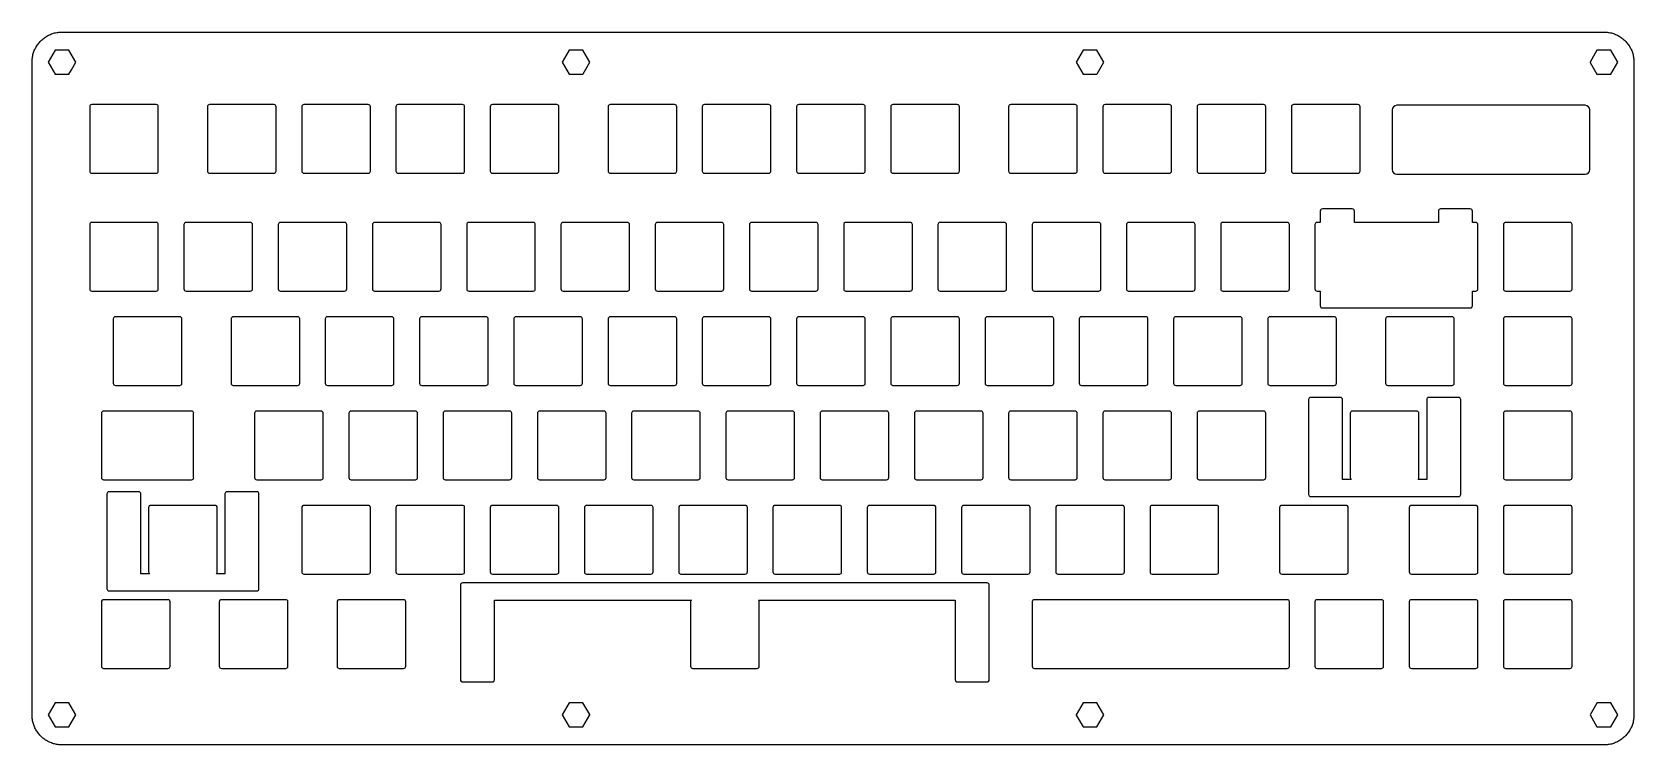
# Model space of a CAD drawing. Extents: x -329 to 329, y -226 to 226.
# Drawn here: x 4.9 to 328.7, y -225.9 to -81.9 of the extents above; entities that cross this region are included whole.
import ezdxf

# ---------------------------------------------------------------- set-up
doc = ezdxf.new("R2010")
doc.units = 0

msp = doc.modelspace()

# ---------------------------------------------------------------- linework, layer by layer
at = {"color": 1}
for p, q in [((6.147, -84.309), (6.279, -84.138)), ((6.279, -84.138), (6.418, -83.972)), ((6.418, -83.972), (6.563, -83.811)), ((6.563, -83.811), (6.713, -83.655)), ((6.713, -83.655), (6.869, -83.505)), ((6.869, -83.505), (7.03, -83.36)), ((7.03, -83.36), (7.196, -83.221)), ((7.196, -83.221), (7.367, -83.089)), ((7.367, -83.089), (7.542, -82.962)), ((7.542, -82.962), (7.722, -82.842)), ((7.722, -82.842), (7.906, -82.728)), ((7.906, -82.728), (8.095, -82.621)), ((8.095, -82.621), (8.286, -82.521)), ((8.286, -82.521), (8.482, -82.427)), ((8.482, -82.427), (8.68, -82.341)), ((8.68, -82.341), (8.881, -82.262)), ((8.881, -82.262), (9.085, -82.19)), ((9.085, -82.19), (9.292, -82.125)), ((9.292, -82.125), (9.501, -82.068)), ((9.501, -82.068), (9.711, -82.018)), ((9.711, -82.018), (9.924, -81.976)), ((9.924, -81.976), (10.137, -81.941)), ((10.137, -81.941), (10.352, -81.914)), ((10.352, -81.914), (10.568, -81.895)), ((10.568, -81.895), (10.784, -81.883)), ((10.784, -81.883), (11, -81.88)), ((11, -81.88), (322.653, -81.88)), ((322.653, -81.88), (322.869, -81.883)), ((322.869, -81.883), (323.086, -81.895)), ((323.086, -81.895), (323.301, -81.914)), ((323.301, -81.914), (323.516, -81.941)), ((323.516, -81.941), (323.729, -81.976)), ((323.729, -81.976), (323.942, -82.018)), ((323.942, -82.018), (324.152, -82.068)), ((324.152, -82.068), (324.361, -82.125)), ((324.361, -82.125), (324.568, -82.19)), ((324.568, -82.19), (324.772, -82.262)), ((324.772, -82.262), (324.973, -82.341)), ((324.973, -82.341), (325.171, -82.427)), ((325.171, -82.427), (325.367, -82.521)), ((325.367, -82.521), (325.558, -82.621)), ((325.558, -82.621), (325.747, -82.728)), ((325.747, -82.728), (325.931, -82.842)), ((325.931, -82.842), (326.111, -82.962)), ((326.111, -82.962), (326.286, -83.089)), ((326.286, -83.089), (326.457, -83.221)), ((326.457, -83.221), (326.623, -83.36)), ((326.623, -83.36), (326.784, -83.505)), ((326.784, -83.505), (326.94, -83.655)), ((326.94, -83.655), (327.09, -83.811)), ((327.09, -83.811), (327.235, -83.972)), ((327.235, -83.972), (327.374, -84.138)), ((327.374, -84.138), (327.506, -84.309)), ((4.953, -87.51), (4.972, -87.294)), ((4.972, -87.294), (4.999, -87.079)), ((4.999, -87.079), (5.034, -86.866)), ((5.034, -86.866), (5.076, -86.653)), ((5.076, -86.653), (5.126, -86.443)), ((5.126, -86.443), (5.183, -86.234)), ((5.183, -86.234), (5.248, -86.027)), ((5.248, -86.027), (5.32, -85.823)), ((5.32, -85.823), (5.399, -85.622)), ((5.399, -85.622), (5.485, -85.424)), ((5.485, -85.424), (5.579, -85.228)), ((5.579, -85.228), (5.679, -85.037)), ((5.679, -85.037), (5.786, -84.848)), ((5.786, -84.848), (5.9, -84.664)), ((5.9, -84.664), (6.02, -84.484)), ((6.02, -84.484), (6.147, -84.309)), ((9.593, -85.505), (8.185, -87.942)), ((12.407, -85.505), (9.593, -85.505)), ((13.815, -87.942), (12.407, -85.505)), ((113.477, -85.505), (112.07, -87.942)), ((116.292, -85.505), (113.477, -85.505)), ((117.699, -87.942), (116.292, -85.505)), ((217.361, -85.505), (215.954, -87.942)), ((220.176, -85.505), (217.361, -85.505)), ((221.583, -87.942), (220.176, -85.505)), ((321.245, -85.505), (319.838, -87.942)), ((324.06, -85.505), (321.245, -85.505)), ((325.468, -87.942), (324.06, -85.505)), ((327.506, -84.309), (327.633, -84.484)), ((327.633, -84.484), (327.753, -84.664)), ((327.753, -84.664), (327.867, -84.848)), ((327.867, -84.848), (327.974, -85.037)), ((327.974, -85.037), (328.074, -85.228)), ((328.074, -85.228), (328.168, -85.424)), ((328.168, -85.424), (328.254, -85.622)), ((328.254, -85.622), (328.333, -85.823)), ((328.333, -85.823), (328.405, -86.027)), ((328.405, -86.027), (328.47, -86.234)), ((328.47, -86.234), (328.527, -86.443)), ((328.527, -86.443), (328.577, -86.653)), ((328.577, -86.653), (328.619, -86.866)), ((328.619, -86.866), (328.654, -87.079)), ((328.654, -87.079), (328.681, -87.294)), ((328.681, -87.294), (328.7, -87.51)), ((4.938, -87.942), (4.941, -87.726)), ((4.938, -219.826), (4.938, -87.942)), ((4.941, -87.726), (4.953, -87.51)), ((8.185, -87.942), (9.593, -90.38)), ((9.593, -90.38), (12.407, -90.38)), ((12.407, -90.38), (12.907, -89.513)), ((12.907, -89.513), (13.815, -87.942)), ((112.07, -87.942), (113.477, -90.38)), ((113.477, -90.38), (116.292, -90.38)), ((116.292, -90.38), (116.331, -90.312)), ((116.331, -90.312), (117.699, -87.942)), ((215.954, -87.942), (217.361, -90.38)), ((217.361, -90.38), (220.176, -90.38)), ((220.176, -90.38), (220.215, -90.312)), ((220.215, -90.312), (221.583, -87.942)), ((319.838, -87.942), (319.877, -88.01)), ((319.877, -88.01), (321.245, -90.38)), ((321.245, -90.38), (324.06, -90.38)), ((324.06, -90.38), (325.468, -87.942)), ((328.7, -87.51), (328.712, -87.726)), ((328.712, -87.726), (328.716, -87.942)), ((328.716, -87.942), (328.716, -219.826)), ((16.587, -96.967), (16.587, -109.967)), ((30.025, -96.53), (17.025, -96.53)), ((30.462, -109.967), (30.462, -96.967)), ((40.4, -96.967), (40.4, -109.967)), ((53.838, -96.53), (40.838, -96.53)), ((54.275, -109.967), (54.275, -96.967)), ((59.45, -96.967), (59.45, -109.967)), ((72.887, -96.53), (59.888, -96.53)), ((73.325, -109.967), (73.325, -96.967)), ((78.5, -96.967), (78.5, -109.967)), ((91.938, -96.53), (78.938, -96.53)), ((92.375, -109.967), (92.375, -96.967)), ((97.55, -96.967), (97.55, -109.967)), ((110.988, -96.53), (97.988, -96.53)), ((111.424, -109.967), (111.424, -96.967)), ((121.363, -96.967), (121.363, -109.967)), ((134.8, -96.53), (121.8, -96.53)), ((135.238, -109.967), (135.238, -96.967)), ((140.413, -96.967), (140.413, -109.967)), ((153.85, -96.53), (140.85, -96.53)), ((154.288, -109.967), (154.288, -96.967)), ((159.462, -96.967), (159.462, -109.967)), ((172.9, -96.53), (159.9, -96.53)), ((173.337, -109.967), (173.337, -96.967)), ((178.512, -96.967), (178.512, -109.967)), ((179.95, -96.53), (178.95, -96.53)), ((191.95, -96.53), (179.95, -96.53)), ((192.387, -109.967), (192.387, -96.967)), ((202.324, -96.967), (202.324, -109.967)), ((215.762, -96.53), (202.762, -96.53)), ((216.201, -109.967), (216.201, -96.967)), ((221.376, -96.967), (221.376, -109.967)), ((234.813, -96.53), (221.813, -96.53)), ((235.251, -109.967), (235.251, -96.967)), ((240.426, -96.967), (240.426, -109.967)), ((253.863, -96.53), (240.863, -96.53)), ((254.301, -109.967), (254.301, -96.967)), ((259.475, -96.967), (259.475, -109.967)), ((272.913, -96.53), (259.913, -96.53)), ((273.35, -109.967), (273.35, -96.967)), ((318.842, -96.682), (280.793, -96.682)), ((279.855, -97.62), (279.855, -109.659)), ((319.78, -109.659), (319.78, -97.62)), ((17.025, -110.405), (30.025, -110.405)), ((40.838, -110.405), (53.838, -110.405)), ((59.888, -110.405), (72.887, -110.405)), ((78.938, -110.405), (91.938, -110.405)), ((97.988, -110.405), (110.988, -110.405)), ((121.8, -110.405), (134.8, -110.405)), ((140.85, -110.405), (153.85, -110.405)), ((159.9, -110.405), (172.9, -110.405)), ((178.95, -110.405), (191.95, -110.405)), ((202.762, -110.405), (215.762, -110.405)), ((221.813, -110.405), (234.813, -110.405)), ((240.863, -110.405), (253.863, -110.405)), ((259.913, -110.405), (272.913, -110.405)), ((280.793, -110.596), (318.842, -110.596)), ((265.324, -118.03), (265.324, -120.28)), ((271.762, -117.592), (265.762, -117.592)), ((272.199, -120.342), (272.199, -118.03)), ((289.201, -118.03), (289.201, -120.28)), ((295.638, -117.592), (289.638, -117.592)), ((296.076, -120.342), (296.076, -118.03)), ((16.587, -120.78), (16.587, -133.78)), ((30.025, -120.342), (17.025, -120.342)), ((30.462, -133.78), (30.462, -120.78)), ((35.638, -120.78), (35.638, -133.78)), ((49.075, -120.342), (36.075, -120.342)), ((49.513, -133.78), (49.513, -120.78)), ((54.688, -120.78), (54.688, -133.78)), ((68.125, -120.342), (55.125, -120.342)), ((68.563, -133.78), (68.563, -120.78)), ((73.738, -120.78), (73.738, -133.78)), ((87.175, -120.342), (74.175, -120.342)), ((87.613, -133.78), (87.613, -120.78)), ((92.787, -120.78), (92.787, -133.78)), ((106.225, -120.342), (93.225, -120.342)), ((106.662, -133.78), (106.662, -120.78)), ((111.838, -120.78), (111.838, -133.78)), ((125.275, -120.342), (112.275, -120.342)), ((125.713, -133.78), (125.713, -120.78)), ((130.887, -120.78), (130.887, -133.78)), ((144.325, -120.342), (131.325, -120.342)), ((144.762, -133.78), (144.762, -120.78)), ((149.938, -120.78), (149.938, -133.78)), ((163.375, -120.342), (150.375, -120.342)), ((163.813, -133.78), (163.813, -120.78)), ((168.988, -120.78), (168.988, -133.78)), ((182.425, -120.342), (169.425, -120.342)), ((182.863, -133.78), (182.863, -120.78)), ((188.038, -120.78), (188.038, -133.78)), ((201.475, -120.342), (188.475, -120.342)), ((201.913, -133.78), (201.913, -120.78)), ((207.087, -120.78), (207.087, -133.78)), ((220.525, -120.342), (207.525, -120.342)), ((220.962, -133.78), (220.962, -120.78)), ((226.137, -120.78), (226.137, -133.78)), ((239.575, -120.342), (226.575, -120.342)), ((240.012, -133.78), (240.012, -120.78)), ((245.188, -120.78), (245.188, -133.78)), ((258.625, -120.342), (245.625, -120.342)), ((259.063, -133.78), (259.063, -120.78)), ((264.237, -120.78), (264.237, -133.78)), ((265.324, -120.342), (264.675, -120.342)), ((265.324, -120.28), (265.324, -120.342)), ((289.201, -120.342), (272.199, -120.342)), ((289.201, -120.28), (289.201, -120.342)), ((296.138, -120.342), (296.076, -120.342)), ((296.725, -120.342), (296.138, -120.342)), ((297.163, -133.78), (297.163, -120.78)), ((302.337, -120.78), (302.337, -133.78)), ((315.775, -120.342), (302.775, -120.342)), ((316.212, -133.78), (316.212, -120.78)), ((17.025, -134.217), (30.025, -134.217)), ((36.075, -134.217), (49.075, -134.217)), ((55.125, -134.217), (68.125, -134.217)), ((74.175, -134.217), (87.175, -134.217)), ((93.225, -134.217), (106.225, -134.217)), ((112.275, -134.217), (125.275, -134.217)), ((131.325, -134.217), (136.325, -134.217)), ((136.325, -134.217), (144.325, -134.217)), ((150.375, -134.217), (163.375, -134.217)), ((169.425, -134.217), (182.425, -134.217)), ((188.475, -134.217), (201.475, -134.217)), ((207.525, -134.217), (220.525, -134.217)), ((226.575, -134.217), (239.575, -134.217)), ((245.625, -134.217), (258.625, -134.217)), ((264.675, -134.217), (265.262, -134.217)), ((265.262, -134.217), (265.324, -134.217)), ((265.324, -134.217), (265.324, -137.18)), ((296.076, -134.28), (296.076, -134.217)), ((296.076, -134.217), (296.725, -134.217)), ((296.076, -137.18), (296.076, -134.28)), ((302.775, -134.217), (315.775, -134.217)), ((265.762, -137.617), (295.638, -137.617)), ((21.35, -139.83), (21.35, -152.83)), ((34.787, -139.393), (21.788, -139.393)), ((35.225, -152.83), (35.225, -139.83)), ((45.162, -139.83), (45.162, -152.83)), ((58.6, -139.393), (45.6, -139.393)), ((59.037, -152.83), (59.037, -139.83)), ((64.213, -139.83), (64.213, -149.83)), ((77.65, -139.393), (64.65, -139.393)), ((78.088, -152.83), (78.088, -139.83)), ((83.262, -139.83), (83.262, -148.83)), ((96.7, -139.393), (83.7, -139.393)), ((97.137, -152.83), (97.137, -139.83)), ((102.313, -139.83), (102.313, -152.83)), ((115.75, -139.393), (102.75, -139.393)), ((116.188, -152.83), (116.188, -139.83)), ((121.363, -139.83), (121.363, -152.83)), ((134.8, -139.393), (121.8, -139.393)), ((135.238, -152.83), (135.238, -139.83)), ((140.413, -139.83), (140.413, -152.83)), ((153.85, -139.393), (140.85, -139.393)), ((154.288, -152.83), (154.288, -139.83)), ((159.462, -139.83), (159.462, -152.83)), ((172.9, -139.393), (159.9, -139.393)), ((173.337, -152.83), (173.337, -139.83)), ((178.512, -139.83), (178.512, -152.83)), ((191.95, -139.393), (178.95, -139.393)), ((192.387, -152.83), (192.387, -139.83)), ((197.563, -139.83), (197.563, -152.83)), ((211, -139.393), (198, -139.393)), ((211.438, -152.83), (211.438, -139.83)), ((216.613, -139.83), (216.613, -152.83)), ((230.05, -139.393), (217.05, -139.393)), ((230.488, -152.83), (230.488, -139.83)), ((235.663, -139.83), (235.663, -152.83)), ((240.1, -139.393), (236.1, -139.393)), ((249.1, -139.393), (240.1, -139.393)), ((249.538, -152.83), (249.538, -139.83)), ((254.712, -139.83), (254.712, -152.83)), ((268.15, -139.393), (255.15, -139.393)), ((268.587, -152.83), (268.587, -139.83)), ((278.525, -139.83), (278.525, -152.83)), ((291.962, -139.393), (278.962, -139.393)), ((292.4, -152.83), (292.4, -139.83)), ((302.337, -139.83), (302.337, -152.83)), ((315.775, -139.393), (302.775, -139.393)), ((316.212, -152.83), (316.212, -139.83)), ((83.262, -148.83), (83.262, -152.83)), ((64.213, -149.83), (64.213, -152.83)), ((21.788, -153.268), (34.787, -153.268)), ((45.6, -153.268), (58.6, -153.268)), ((64.65, -153.268), (77.65, -153.268)), ((83.7, -153.268), (96.7, -153.268)), ((102.75, -153.268), (115.75, -153.268)), ((121.8, -153.268), (134.8, -153.268)), ((140.85, -153.268), (153.85, -153.268)), ((159.9, -153.268), (172.9, -153.268)), ((178.95, -153.268), (191.95, -153.268)), ((198, -153.268), (211, -153.268)), ((217.05, -153.268), (230.05, -153.268)), ((236.1, -153.268), (249.1, -153.268)), ((255.15, -153.268), (268.15, -153.268)), ((278.962, -153.268), (291.962, -153.268)), ((302.775, -153.268), (315.775, -153.268)), ((37.169, -158.443), (19.406, -158.443)), ((63.362, -158.443), (50.362, -158.443)), ((82.412, -158.443), (69.412, -158.443)), ((101.463, -158.443), (88.463, -158.443)), ((120.513, -158.443), (107.513, -158.443)), ((139.563, -158.443), (126.563, -158.443)), ((158.613, -158.443), (145.613, -158.443)), ((177.663, -158.443), (164.663, -158.443)), ((196.713, -158.443), (183.713, -158.443)), ((215.762, -158.443), (202.762, -158.443)), ((234.813, -158.443), (221.813, -158.443)), ((253.863, -158.443), (240.863, -158.443)), ((262.944, -156.13), (262.944, -175.28)), ((269.381, -155.693), (263.381, -155.693)), ((269.819, -172.242), (269.819, -156.13)), ((284.819, -158.443), (271.819, -158.443)), ((286.819, -156.13), (286.819, -172.18)), ((293.257, -155.693), (287.257, -155.693)), ((293.694, -175.28), (293.694, -156.13)), ((315.775, -158.443), (302.775, -158.443)), ((18.969, -158.88), (18.969, -171.88)), ((37.606, -171.88), (37.606, -158.88)), ((49.925, -158.88), (49.925, -171.88)), ((63.8, -171.88), (63.8, -158.88)), ((68.975, -158.88), (68.975, -171.88)), ((82.85, -171.88), (82.85, -158.88)), ((88.025, -158.88), (88.025, -171.88)), ((101.9, -171.88), (101.9, -158.88)), ((107.076, -158.88), (107.076, -171.88)), ((120.951, -171.88), (120.951, -158.88)), ((126.126, -158.88), (126.126, -171.88)), ((140.001, -171.88), (140.001, -158.88)), ((145.176, -158.88), (145.176, -171.88)), ((159.051, -171.88), (159.051, -158.88)), ((164.225, -158.88), (164.225, -171.88)), ((178.1, -171.88), (178.1, -158.88)), ((183.275, -158.88), (183.275, -171.88)), ((197.15, -171.88), (197.15, -158.88)), ((202.324, -158.88), (202.324, -171.88)), ((216.201, -171.88), (216.201, -158.88)), ((221.376, -158.88), (221.376, -171.88)), ((235.251, -171.88), (235.251, -158.88)), ((240.426, -158.88), (240.426, -171.88)), ((254.301, -171.88), (254.301, -158.88)), ((271.382, -158.88), (271.382, -171.88)), ((285.257, -171.88), (285.257, -158.88)), ((302.337, -158.88), (302.337, -171.88)), ((316.212, -171.88), (316.212, -158.88)), ((19.406, -172.318), (37.169, -172.318)), ((26.493, -174.742), (20.493, -174.742)), ((50.369, -174.742), (44.369, -174.742)), ((50.362, -172.318), (63.362, -172.318)), ((69.412, -172.318), (82.412, -172.318)), ((88.463, -172.318), (101.463, -172.318)), ((107.513, -172.318), (120.513, -172.318)), ((126.563, -172.318), (139.563, -172.318)), ((145.613, -172.318), (158.613, -172.318)), ((164.663, -172.318), (177.663, -172.318)), ((183.713, -172.318), (196.713, -172.318)), ((202.762, -172.318), (215.762, -172.318)), ((221.813, -172.318), (234.813, -172.318)), ((240.863, -172.318), (253.863, -172.318)), ((269.881, -172.242), (269.819, -172.242)), ((271.542, -172.242), (269.881, -172.242)), ((271.469, -172.143), (271.544, -172.242)), ((271.544, -172.242), (271.542, -172.242)), ((285.094, -172.242), (285.169, -172.143)), ((286.819, -172.242), (285.094, -172.242)), ((286.819, -172.18), (286.819, -172.242)), ((302.775, -172.318), (315.775, -172.318)), ((20.056, -175.18), (20.056, -194.33)), ((26.931, -191.292), (26.931, -175.18)), ((28.494, -177.93), (28.494, -190.93)), ((41.931, -177.492), (28.931, -177.492)), ((42.369, -190.93), (42.369, -177.93)), ((43.932, -175.18), (43.932, -191.23)), ((50.807, -194.33), (50.807, -175.18)), ((59.45, -177.93), (59.45, -190.93)), ((64.887, -177.492), (59.888, -177.492)), ((72.887, -177.492), (64.887, -177.492)), ((73.325, -190.93), (73.325, -177.93)), ((78.5, -177.93), (78.5, -190.93)), ((91.938, -177.492), (78.938, -177.492)), ((92.375, -190.93), (92.375, -177.93)), ((97.55, -177.93), (97.55, -190.93)), ((110.988, -177.492), (97.988, -177.492)), ((111.424, -190.93), (111.424, -177.93)), ((116.601, -177.93), (116.601, -190.93)), ((130.038, -177.492), (117.037, -177.492)), ((130.475, -190.93), (130.475, -177.93)), ((135.65, -177.93), (135.65, -190.93)), ((149.088, -177.492), (136.088, -177.492)), ((149.525, -190.93), (149.525, -177.93)), ((154.699, -177.93), (154.699, -190.93)), ((168.138, -177.492), (155.137, -177.492)), ((168.574, -190.93), (168.574, -177.93)), ((173.751, -177.93), (173.751, -190.93)), ((187.188, -177.492), (174.188, -177.492)), ((187.626, -190.93), (187.626, -177.93)), ((192.801, -177.93), (192.801, -190.93)), ((206.238, -177.492), (193.238, -177.492)), ((206.676, -190.93), (206.676, -177.93)), ((211.85, -177.93), (211.85, -190.93)), ((225.288, -177.492), (212.287, -177.492)), ((225.725, -190.93), (225.725, -177.93)), ((230.9, -177.93), (230.9, -190.93)), ((244.338, -177.492), (231.338, -177.492)), ((244.775, -190.93), (244.775, -177.93)), ((257.094, -177.93), (257.094, -190.93)), ((264.531, -177.492), (257.531, -177.492)), ((263.381, -175.717), (293.257, -175.717)), ((270.531, -177.492), (264.531, -177.492)), ((270.969, -190.93), (270.969, -177.93)), ((283.288, -177.93), (283.288, -190.93)), ((296.725, -177.492), (283.725, -177.492)), ((297.163, -190.93), (297.163, -177.93)), ((302.337, -177.93), (302.337, -190.93)), ((315.775, -177.492), (302.775, -177.492)), ((316.212, -190.93), (316.212, -177.93)), ((26.993, -191.292), (26.931, -191.292)), ((28.656, -191.292), (26.993, -191.292)), ((28.581, -191.192), (28.656, -191.292)), ((42.206, -191.292), (42.281, -191.192)), ((42.209, -191.292), (42.206, -191.292)), ((42.331, -191.292), (42.209, -191.292)), ((43.932, -191.292), (42.331, -191.292)), ((43.932, -191.23), (43.932, -191.292)), ((59.888, -191.367), (72.887, -191.367)), ((78.938, -191.367), (91.938, -191.367)), ((91.531, -193.58), (91.531, -212.73)), ((191.469, -193.143), (91.969, -193.143)), ((97.988, -191.367), (110.988, -191.367)), ((117.037, -191.367), (130.038, -191.367)), ((136.088, -191.367), (149.088, -191.367)), ((155.137, -191.367), (164.137, -191.367)), ((164.137, -191.367), (168.138, -191.367)), ((174.188, -191.367), (187.188, -191.367)), ((197.969, -193.143), (191.469, -193.143)), ((193.238, -191.367), (206.238, -191.367)), ((198.406, -212.73), (198.406, -193.58)), ((212.287, -191.367), (225.288, -191.367)), ((231.338, -191.367), (244.338, -191.367)), ((257.531, -191.367), (270.531, -191.367)), ((283.725, -191.367), (296.725, -191.367)), ((302.775, -191.367), (315.775, -191.367)), ((18.969, -196.98), (18.969, -209.98)), ((32.406, -196.542), (19.406, -196.542)), ((20.493, -194.768), (38.493, -194.768)), ((32.844, -209.98), (32.844, -196.98)), ((38.493, -194.768), (50.369, -194.768)), ((42.781, -196.98), (42.781, -209.98)), ((56.219, -196.542), (43.219, -196.542)), ((56.656, -209.98), (56.656, -196.98)), ((66.594, -196.98), (66.594, -209.98)), ((76.031, -196.542), (67.031, -196.542)), ((80.031, -196.542), (76.031, -196.542)), ((80.469, -209.98), (80.469, -196.98)), ((98.406, -196.68), (98.406, -196.617)), ((98.406, -196.617), (138.194, -196.617)), ((98.406, -212.73), (98.406, -196.68)), ((138.031, -196.98), (138.031, -209.98)), ((138.194, -196.617), (138.119, -196.717)), ((151.819, -196.717), (151.744, -196.617)), ((151.744, -196.617), (151.756, -196.617)), ((151.756, -196.617), (191.469, -196.617)), ((151.906, -209.98), (151.906, -196.98)), ((191.469, -196.617), (191.531, -196.617)), ((191.531, -196.617), (191.531, -212.73)), ((207.087, -196.98), (207.087, -209.98)), ((258.625, -196.542), (207.525, -196.542)), ((259.063, -209.98), (259.063, -196.98)), ((264.237, -196.98), (264.237, -209.98)), ((277.675, -196.542), (264.675, -196.542)), ((278.112, -209.98), (278.112, -196.98)), ((283.288, -196.98), (283.288, -209.98)), ((296.725, -196.542), (283.725, -196.542)), ((297.163, -200.98), (297.163, -196.98)), ((302.337, -196.98), (302.337, -209.98)), ((315.775, -196.542), (302.775, -196.542)), ((316.212, -209.98), (316.212, -196.98)), ((297.163, -209.98), (297.163, -200.98)), ((19.406, -210.417), (20.406, -210.417)), ((20.406, -210.417), (32.406, -210.417)), ((43.219, -210.417), (56.219, -210.417)), ((67.031, -210.417), (80.031, -210.417)), ((138.469, -210.417), (151.469, -210.417)), ((207.525, -210.417), (258.625, -210.417)), ((264.675, -210.417), (277.675, -210.417)), ((283.725, -210.417), (296.725, -210.417)), ((302.775, -210.417), (315.775, -210.417)), ((91.969, -213.167), (97.969, -213.167)), ((191.969, -213.167), (197.969, -213.167)), ((4.938, -219.894), (4.938, -219.826)), ((4.944, -220.113), (4.938, -219.894)), ((4.959, -220.333), (4.944, -220.113)), ((9.593, -217.389), (8.185, -219.826)), ((8.185, -219.826), (9.593, -222.264)), ((12.329, -217.389), (9.593, -217.389)), ((12.407, -217.389), (12.329, -217.389)), ((13.815, -219.826), (12.407, -217.389)), ((12.407, -222.264), (13.815, -219.826)), ((113.477, -217.389), (112.07, -219.826)), ((112.07, -219.826), (113.477, -222.264)), ((116.292, -217.389), (113.477, -217.389)), ((117.66, -219.758), (116.292, -217.389)), ((116.292, -222.264), (117.699, -219.826)), ((117.699, -219.826), (117.66, -219.758)), ((217.361, -217.389), (215.954, -219.826)), ((215.954, -219.826), (215.993, -219.894)), ((215.993, -219.894), (217.361, -222.264)), ((220.176, -217.389), (217.361, -217.389)), ((221.583, -219.826), (220.176, -217.389)), ((220.176, -222.264), (221.583, -219.826)), ((321.206, -217.456), (319.838, -219.826)), ((319.838, -219.826), (321.245, -222.264)), ((321.245, -217.389), (321.206, -217.456)), ((324.06, -217.389), (321.245, -217.389)), ((325.468, -219.826), (324.06, -217.389)), ((324.06, -222.264), (325.468, -219.826)), ((328.712, -220.042), (328.7, -220.258)), ((328.716, -219.826), (328.712, -220.042)), ((4.981, -220.552), (4.959, -220.333)), ((5.011, -220.769), (4.981, -220.552)), ((5.049, -220.986), (5.011, -220.769)), ((5.095, -221.201), (5.049, -220.986)), ((5.149, -221.414), (5.095, -221.201)), ((5.211, -221.625), (5.149, -221.414)), ((5.28, -221.834), (5.211, -221.625)), ((5.356, -222.04), (5.28, -221.834)), ((5.44, -222.243), (5.356, -222.04)), ((5.532, -222.443), (5.44, -222.243)), ((5.63, -222.64), (5.532, -222.443)), ((5.736, -222.833), (5.63, -222.64)), ((5.848, -223.022), (5.736, -222.833)), ((5.967, -223.206), (5.848, -223.022)), ((6.093, -223.387), (5.967, -223.206)), ((6.226, -223.562), (6.093, -223.387)), ((9.593, -222.264), (12.407, -222.264)), ((113.477, -222.264), (116.292, -222.264)), ((217.361, -222.264), (220.176, -222.264)), ((321.245, -222.264), (324.06, -222.264)), ((327.633, -223.284), (327.506, -223.459)), ((327.753, -223.104), (327.633, -223.284)), ((327.867, -222.92), (327.753, -223.104)), ((327.974, -222.731), (327.867, -222.92)), ((328.074, -222.54), (327.974, -222.731)), ((328.168, -222.344), (328.074, -222.54)), ((328.254, -222.146), (328.168, -222.344)), ((328.333, -221.945), (328.254, -222.146)), ((328.405, -221.741), (328.333, -221.945)), ((328.47, -221.534), (328.405, -221.741)), ((328.527, -221.325), (328.47, -221.534)), ((328.577, -221.115), (328.527, -221.325)), ((328.619, -220.902), (328.577, -221.115)), ((328.654, -220.689), (328.619, -220.902)), ((328.681, -220.474), (328.654, -220.689)), ((328.7, -220.258), (328.681, -220.474)), ((6.364, -223.733), (6.226, -223.562)), ((6.509, -223.899), (6.364, -223.733)), ((6.66, -224.059), (6.509, -223.899)), ((6.816, -224.213), (6.66, -224.059)), ((6.978, -224.362), (6.816, -224.213)), ((7.145, -224.505), (6.978, -224.362)), ((7.317, -224.642), (7.145, -224.505)), ((7.494, -224.772), (7.317, -224.642)), ((7.676, -224.896), (7.494, -224.772)), ((7.862, -225.013), (7.676, -224.896)), ((8.052, -225.124), (7.862, -225.013)), ((8.246, -225.227), (8.052, -225.124)), ((8.444, -225.323), (8.246, -225.227)), ((8.645, -225.412), (8.444, -225.323)), ((8.849, -225.494), (8.645, -225.412)), ((9.056, -225.568), (8.849, -225.494)), ((9.265, -225.635), (9.056, -225.568)), ((9.477, -225.694), (9.265, -225.635)), ((9.691, -225.746), (9.477, -225.694)), ((9.907, -225.789), (9.691, -225.746)), ((10.124, -225.825), (9.907, -225.789)), ((10.342, -225.853), (10.124, -225.825)), ((10.561, -225.873), (10.342, -225.853)), ((10.78, -225.885), (10.561, -225.873)), ((11, -225.889), (10.78, -225.885)), ((322.653, -225.889), (11, -225.889)), ((322.869, -225.885), (322.653, -225.889)), ((323.086, -225.873), (322.869, -225.885)), ((323.301, -225.854), (323.086, -225.873)), ((323.516, -225.827), (323.301, -225.854)), ((323.729, -225.792), (323.516, -225.827)), ((323.942, -225.75), (323.729, -225.792)), ((324.152, -225.7), (323.942, -225.75)), ((324.361, -225.643), (324.152, -225.7)), ((324.568, -225.578), (324.361, -225.643)), ((324.772, -225.506), (324.568, -225.578)), ((324.973, -225.427), (324.772, -225.506)), ((325.171, -225.341), (324.973, -225.427)), ((325.367, -225.247), (325.171, -225.341)), ((325.558, -225.147), (325.367, -225.247)), ((325.747, -225.04), (325.558, -225.147)), ((325.931, -224.926), (325.747, -225.04)), ((326.111, -224.806), (325.931, -224.926)), ((326.286, -224.679), (326.111, -224.806)), ((326.457, -224.547), (326.286, -224.679)), ((326.623, -224.408), (326.457, -224.547)), ((326.784, -224.263), (326.623, -224.408)), ((326.94, -224.113), (326.784, -224.263)), ((327.09, -223.957), (326.94, -224.113)), ((327.235, -223.796), (327.09, -223.957)), ((327.374, -223.63), (327.235, -223.796)), ((327.506, -223.459), (327.374, -223.63))]:
    msp.add_line(p, q, dxfattribs=at)
for centre, radius, start, end in [((17.025, -96.967), 0.438, 90, 180), ((30.025, -96.967), 0.438, 0, 90), ((40.838, -96.967), 0.438, 90, 180), ((53.838, -96.967), 0.438, 0, 90), ((59.888, -96.967), 0.438, 90, 180), ((72.887, -96.967), 0.438, 0, 90), ((78.938, -96.967), 0.438, 90, 180), ((91.938, -96.967), 0.438, 0, 90), ((97.988, -96.967), 0.438, 90, 180), ((110.988, -96.966), 0.437, -0.06602, 89.93898), ((121.8, -96.967), 0.438, 90, 180), ((134.8, -96.967), 0.438, 0, 90), ((140.85, -96.967), 0.438, 90, 180), ((153.85, -96.967), 0.438, 0, 90), ((159.9, -96.967), 0.438, 90, 180), ((172.9, -96.967), 0.438, 0, 90), ((178.95, -96.967), 0.438, 90, 180), ((191.95, -96.967), 0.438, 0, 90), ((202.762, -96.967), 0.438, 90, 180), ((215.762, -96.967), 0.438, 0.06088, 90.05589), ((221.813, -96.967), 0.438, 90, 180), ((234.813, -96.967), 0.438, 0, 90), ((240.863, -96.967), 0.438, 90, 180), ((253.863, -96.967), 0.438, 0, 90), ((259.913, -96.967), 0.438, 90, 180), ((272.913, -96.967), 0.438, 0, 90), ((280.793, -97.62), 0.938, 90, 180), ((318.842, -97.62), 0.938, 0, 90), ((17.025, -109.967), 0.438, 180, -90), ((30.025, -109.967), 0.438, -90, 0), ((40.838, -109.967), 0.438, 180, -90), ((53.838, -109.967), 0.438, -90, 0), ((59.888, -109.967), 0.438, 180, -90), ((72.887, -109.967), 0.438, -90, 0), ((78.938, -109.967), 0.438, 180, -90), ((91.938, -109.967), 0.438, -90, 0), ((97.988, -109.967), 0.438, 180, -90), ((110.988, -109.967), 0.437, -89.93898, 0.05702), ((121.8, -109.967), 0.438, 180, -90), ((134.8, -109.967), 0.438, -90, 0), ((140.85, -109.967), 0.438, 180, -90), ((153.85, -109.967), 0.438, -90, 0), ((159.9, -109.967), 0.438, 180, -90), ((172.9, -109.967), 0.438, -90, 0), ((178.95, -109.967), 0.438, 180, -90), ((191.95, -109.967), 0.438, -90, 0), ((202.762, -109.967), 0.438, 180, -90), ((215.762, -109.966), 0.438, -90.06587, -0.06188), ((221.813, -109.967), 0.438, 180, -90), ((234.813, -109.967), 0.438, -90, 0), ((240.863, -109.967), 0.438, 180, -90), ((253.863, -109.967), 0.438, -90, 0), ((259.913, -109.967), 0.438, 180, -90), ((272.913, -109.967), 0.438, -90, 0), ((280.793, -109.659), 0.938, 180, -90), ((318.842, -109.659), 0.938, -90, 0), ((265.762, -118.03), 0.438, 90, 180), ((271.762, -118.03), 0.438, 0, 90), ((289.638, -118.03), 0.438, 90, 180), ((295.638, -118.03), 0.438, 0, 90), ((17.025, -120.78), 0.438, 90, 180), ((30.025, -120.78), 0.438, 0, 90), ((36.075, -120.78), 0.438, 90, 180), ((49.075, -120.78), 0.438, 0, 90), ((55.125, -120.78), 0.438, 90, 180), ((68.125, -120.78), 0.438, 0, 90), ((74.175, -120.78), 0.438, 90, 180), ((87.175, -120.78), 0.438, 0, 90), ((93.225, -120.78), 0.438, 90, 180), ((106.225, -120.78), 0.438, 0, 90), ((112.275, -120.78), 0.438, 90, 180), ((125.275, -120.78), 0.438, 0, 90), ((131.325, -120.78), 0.438, 90, 180), ((144.325, -120.78), 0.438, 0, 90), ((150.375, -120.78), 0.438, 90, 180), ((163.375, -120.78), 0.438, 0, 90), ((169.425, -120.78), 0.438, 90, 180), ((182.425, -120.78), 0.438, 0, 90), ((188.475, -120.78), 0.438, 90, 180), ((201.475, -120.78), 0.438, 0, 90), ((207.525, -120.78), 0.438, 90, 180), ((220.525, -120.78), 0.438, 0, 90), ((226.575, -120.78), 0.438, 90, 180), ((239.575, -120.78), 0.438, 0, 90), ((245.625, -120.78), 0.438, 90, 180), ((258.625, -120.78), 0.438, 0, 90), ((264.675, -120.78), 0.438, 90, 180), ((296.725, -120.78), 0.438, 0, 90), ((302.775, -120.78), 0.438, 90, 180), ((315.775, -120.78), 0.438, 0, 90), ((17.025, -133.78), 0.438, 180, -90), ((30.025, -133.78), 0.438, -90, 0), ((36.075, -133.78), 0.438, 180, -90), ((49.075, -133.78), 0.438, -90, 0), ((55.125, -133.78), 0.438, 180, -90), ((68.125, -133.78), 0.438, -90, 0), ((74.175, -133.78), 0.438, 180, -90), ((87.175, -133.78), 0.438, -90, 0), ((93.225, -133.78), 0.438, 180, -90), ((106.225, -133.78), 0.438, -90, 0), ((112.275, -133.78), 0.438, 180, -90), ((125.275, -133.78), 0.438, -90, 0), ((131.325, -133.78), 0.438, 180, -90), ((144.325, -133.78), 0.438, -90, 0), ((150.375, -133.78), 0.438, 180, -90), ((163.375, -133.78), 0.438, -90, 0), ((169.425, -133.78), 0.438, 180, -90), ((182.425, -133.78), 0.438, -90, 0), ((188.475, -133.78), 0.438, 180, -90), ((201.475, -133.78), 0.438, -90, 0), ((207.525, -133.78), 0.438, 180, -90), ((220.525, -133.78), 0.438, -90, 0), ((226.575, -133.78), 0.438, 180, -90), ((239.575, -133.78), 0.438, -90, 0), ((245.625, -133.78), 0.438, 180, -90), ((258.625, -133.78), 0.438, -90, 0), ((264.675, -133.78), 0.438, 180, -90), ((296.725, -133.78), 0.438, -90, 0), ((302.775, -133.78), 0.438, 180, -90), ((315.775, -133.78), 0.438, -90, 0), ((265.762, -137.18), 0.438, 180, -90), ((295.638, -137.18), 0.438, -90, 0), ((21.788, -139.83), 0.438, 90, 180), ((34.787, -139.83), 0.438, 0, 90), ((45.6, -139.83), 0.438, 90, 180), ((58.6, -139.83), 0.438, 0, 90), ((64.65, -139.83), 0.438, 90, 180), ((77.65, -139.83), 0.438, 0, 90), ((83.7, -139.83), 0.438, 90, 180), ((96.7, -139.83), 0.438, 0, 90), ((102.75, -139.83), 0.438, 90, 180), ((115.75, -139.83), 0.438, 0, 90), ((121.8, -139.83), 0.438, 90, 180), ((134.8, -139.83), 0.438, 0, 90), ((140.85, -139.83), 0.438, 90, 180), ((153.85, -139.83), 0.438, 0, 90), ((159.9, -139.83), 0.438, 90, 180), ((172.9, -139.83), 0.438, 0, 90), ((178.95, -139.83), 0.438, 90, 180), ((191.95, -139.83), 0.438, 0, 90), ((198, -139.83), 0.438, 90, 180), ((211, -139.83), 0.438, 0, 90), ((217.05, -139.83), 0.438, 90, 180), ((230.05, -139.83), 0.438, 0, 90), ((236.1, -139.83), 0.438, 90, 180), ((249.1, -139.83), 0.438, 0, 90), ((255.15, -139.83), 0.438, 90, 180), ((268.15, -139.83), 0.438, 0, 90), ((278.962, -139.83), 0.438, 90, 180), ((291.962, -139.83), 0.438, 0, 90), ((302.775, -139.83), 0.438, 90, 180), ((315.775, -139.83), 0.438, 0, 90), ((21.788, -152.83), 0.438, 180, -90), ((34.787, -152.83), 0.438, -90, 0), ((45.6, -152.83), 0.438, 180, -90), ((58.6, -152.83), 0.438, -90, 0), ((64.65, -152.83), 0.438, 180, -90), ((77.65, -152.83), 0.438, -90, 0), ((83.7, -152.83), 0.438, 180, -90), ((96.7, -152.83), 0.438, -90, 0), ((102.75, -152.83), 0.438, 180, -90), ((115.75, -152.83), 0.438, -90, 0), ((121.8, -152.83), 0.438, 180, -90), ((134.8, -152.83), 0.438, -90, 0), ((140.85, -152.83), 0.438, 180, -90), ((153.85, -152.83), 0.438, -90, 0), ((159.9, -152.83), 0.438, 180, -90), ((172.9, -152.83), 0.438, -90, 0), ((178.95, -152.83), 0.438, 180, -90), ((191.95, -152.83), 0.438, -90, 0), ((198, -152.83), 0.438, 180, -90), ((211, -152.83), 0.438, -90, 0), ((217.05, -152.83), 0.438, 180, -90), ((230.05, -152.83), 0.438, -90, 0), ((236.1, -152.83), 0.438, 180, -90), ((249.1, -152.83), 0.438, -90, 0), ((255.15, -152.83), 0.438, 180, -90), ((268.15, -152.83), 0.438, -90, 0), ((278.962, -152.83), 0.438, 180, -90), ((291.962, -152.83), 0.438, -90, 0), ((302.775, -152.83), 0.438, 180, -90), ((315.775, -152.83), 0.438, -90, 0), ((19.406, -158.88), 0.437, 89.9935, -179.994), ((37.169, -158.88), 0.438, 0, 90), ((50.362, -158.88), 0.438, 90, 180), ((63.362, -158.88), 0.438, 0, 90), ((69.412, -158.88), 0.438, 90, 180), ((82.412, -158.88), 0.438, 0, 90), ((88.463, -158.88), 0.438, 90, 180), ((101.463, -158.88), 0.438, 0, 90), ((107.512, -158.88), 0.437, 89.93398, -179.94198), ((120.513, -158.88), 0.438, 0, 90), ((126.563, -158.88), 0.437, 89.93398, -179.94198), ((139.563, -158.88), 0.438, 0, 90), ((145.613, -158.88), 0.437, 89.93398, -179.94198), ((158.613, -158.88), 0.438, 0, 90), ((164.663, -158.88), 0.438, 89.93613, 179.94012), ((177.663, -158.88), 0.437, -0.06602, 89.93998), ((183.713, -158.88), 0.438, 90, 180), ((196.713, -158.88), 0.438, 0, 90), ((202.762, -158.88), 0.438, 90, 180), ((215.762, -158.88), 0.438, 0.05988, 90.05589), ((221.813, -158.88), 0.437, 89.93398, -179.94198), ((234.813, -158.88), 0.438, 0, 90), ((240.863, -158.88), 0.437, 89.93398, -179.94198), ((253.863, -158.88), 0.438, 0, 90), ((263.381, -156.13), 0.438, 90, 180), ((269.381, -156.13), 0.438, 0, 90), ((271.819, -158.88), 0.438, 90, 180), ((284.819, -158.88), 0.438, 0, 90), ((287.257, -156.13), 0.438, 90, 180), ((293.257, -156.13), 0.438, 0, 90), ((302.775, -158.88), 0.438, 90, 180), ((315.775, -158.88), 0.438, 0, 90), ((19.406, -171.88), 0.437, 179.994, -89.99425), ((20.493, -175.18), 0.437, 90.00625, -179.994), ((26.493, -175.18), 0.438, 0, 90.01149), ((37.169, -171.88), 0.438, -90, 0), ((44.369, -175.18), 0.437, 89.9935, -179.994), ((50.362, -171.88), 0.438, 180, -90), ((50.369, -175.18), 0.438, 0, 90), ((63.362, -171.88), 0.438, -90, 0), ((69.412, -171.88), 0.438, 180, -90), ((82.412, -171.88), 0.438, -90, 0), ((88.463, -171.88), 0.438, 180, -90), ((101.463, -171.88), 0.438, -90, 0), ((107.512, -171.88), 0.437, 179.93598, -89.94198), ((120.513, -171.88), 0.438, -90, 0), ((126.563, -171.88), 0.437, 179.93598, -89.94298), ((139.563, -171.88), 0.438, -90, 0), ((145.613, -171.88), 0.438, 180, -90), ((158.613, -171.88), 0.438, -90, 0), ((164.663, -171.88), 0.438, -179.93812, -89.94411), ((177.663, -171.88), 0.437, -89.93998, 0.05602), ((183.713, -171.88), 0.438, 180, -90), ((196.713, -171.88), 0.438, -90, 0), ((202.762, -171.88), 0.438, 180, -90), ((215.762, -171.88), 0.438, -90.06587, -0.06188), ((221.813, -171.88), 0.438, 180, -90), ((234.813, -171.88), 0.438, -90, 0), ((240.863, -171.88), 0.438, 180, -90), ((253.863, -171.88), 0.438, -90, 0), ((271.819, -171.88), 0.438, 180, -143.1309), ((284.819, -171.88), 0.438, -36.8691, 0), ((302.775, -171.88), 0.438, 180, -90), ((315.775, -171.88), 0.438, -90, 0), ((28.931, -177.93), 0.438, 90, 180), ((41.931, -177.93), 0.438, 0, 90.01149), ((59.888, -177.93), 0.438, 90, 180), ((72.887, -177.93), 0.438, 0, 90), ((78.938, -177.93), 0.438, 90, 180), ((91.938, -177.93), 0.438, 0, 90), ((97.988, -177.93), 0.438, 90, 180), ((110.988, -177.93), 0.437, -0.06402, 89.93898), ((117.037, -177.93), 0.437, 90.06102, -179.94398), ((130.038, -177.93), 0.437, -0.06402, 89.93998), ((136.088, -177.93), 0.438, 90, 180), ((149.088, -177.93), 0.438, 0, 90), ((155.137, -177.93), 0.438, 90, 180), ((168.137, -177.93), 0.437, -0.06402, 89.93798), ((174.188, -177.93), 0.437, 89.93398, -179.94398), ((187.188, -177.93), 0.438, 0, 90), ((193.238, -177.93), 0.437, 89.93398, -179.94398), ((206.238, -177.93), 0.438, 0, 90), ((212.287, -177.93), 0.438, 90, 180), ((225.288, -177.93), 0.438, 0, 90), ((231.337, -177.93), 0.437, 89.93398, -179.94398), ((244.338, -177.93), 0.438, 0, 90), ((257.531, -177.93), 0.438, 90, 180), ((263.381, -175.28), 0.438, 180, -90), ((270.531, -177.93), 0.438, 0, 90), ((283.725, -177.93), 0.438, 90, 180), ((293.257, -175.28), 0.438, -90, 0), ((296.725, -177.93), 0.438, 0, 90), ((302.775, -177.93), 0.438, 90, 180), ((315.775, -177.93), 0.438, 0, 90), ((28.931, -190.93), 0.437, -179.98601, -143.10922), ((41.931, -190.93), 0.437, -36.89078, -0.01399), ((59.888, -190.93), 0.438, 180, -90), ((72.887, -190.93), 0.438, -90, 0), ((78.938, -190.93), 0.438, 180, -90), ((91.938, -190.93), 0.438, -90, 0), ((97.988, -190.93), 0.438, 180, -90), ((110.988, -190.93), 0.437, -89.93898, 0.05602), ((117.037, -190.93), 0.437, 179.93398, -90.06102), ((130.038, -190.93), 0.437, -89.93998, 0.05602), ((136.088, -190.93), 0.438, 180, -90), ((149.088, -190.93), 0.438, -90, 0), ((155.137, -190.93), 0.438, 180, -90), ((168.137, -190.93), 0.438, -89.8761, 0.002), ((174.188, -190.93), 0.438, 180, -90), ((187.188, -190.93), 0.438, -90, 0), ((193.238, -190.93), 0.438, 180, -90), ((206.238, -190.93), 0.438, -90, 0), ((212.287, -190.93), 0.438, 180, -90), ((225.288, -190.93), 0.438, -90, 0), ((231.338, -190.93), 0.438, 180, -90), ((244.338, -190.93), 0.438, -90, 0), ((257.531, -190.93), 0.438, 180, -90), ((270.531, -190.93), 0.438, -90, 0), ((283.725, -190.93), 0.438, 180, -90), ((296.725, -190.93), 0.438, -90, 0), ((302.775, -190.93), 0.438, 180, -90), ((315.775, -190.93), 0.438, -90, 0), ((91.969, -193.58), 0.438, 90, 180), ((197.969, -193.58), 0.438, 0, 90), ((19.406, -196.98), 0.437, 89.9935, -179.994), ((20.493, -194.33), 0.438, 180, -90.01224), ((32.406, -196.98), 0.438, 0, 90), ((43.219, -196.98), 0.437, 89.9935, -179.994), ((50.369, -194.33), 0.438, -90, 0), ((56.219, -196.98), 0.438, 0, 90), ((67.031, -196.98), 0.437, 89.993, -179.994), ((80.031, -196.98), 0.438, 0, 90), ((138.469, -196.98), 0.438, 143.1297, 180), ((151.469, -196.98), 0.438, 0, 36.8691), ((207.525, -196.98), 0.438, 90, 180), ((258.625, -196.98), 0.438, 0, 90), ((264.675, -196.98), 0.438, 90, 180), ((277.675, -196.98), 0.438, 0, 90), ((283.725, -196.98), 0.438, 90, 180), ((296.725, -196.98), 0.438, 0, 90), ((302.775, -196.98), 0.438, 90, 180), ((315.775, -196.98), 0.438, 0, 90), ((19.406, -209.98), 0.438, 180, -90), ((32.406, -209.98), 0.438, -90, 0), ((43.219, -209.98), 0.438, 180, -90), ((56.219, -209.98), 0.438, -90, 0), ((67.031, -209.98), 0.438, 180, -90), ((80.031, -209.98), 0.438, -90, 0), ((138.469, -209.98), 0.438, 180, -90), ((151.469, -209.98), 0.438, -90, 0), ((207.525, -209.98), 0.438, 180, -90), ((258.625, -209.98), 0.438, -90, 0), ((264.675, -209.98), 0.438, 180, -90), ((277.675, -209.98), 0.438, -90, 0), ((283.725, -209.98), 0.438, 180, -90), ((296.725, -209.98), 0.438, -90, 0), ((302.775, -209.98), 0.438, 180, -90), ((315.775, -209.98), 0.438, -90, 0), ((91.969, -212.73), 0.438, 180, -90), ((97.969, -212.73), 0.438, -90, 0), ((191.969, -212.73), 0.438, 180, -90), ((197.969, -212.73), 0.438, -90, 0)]:
    msp.add_arc(centre, radius, start, end, dxfattribs=at)

doc.saveas('drawing.dxf')
